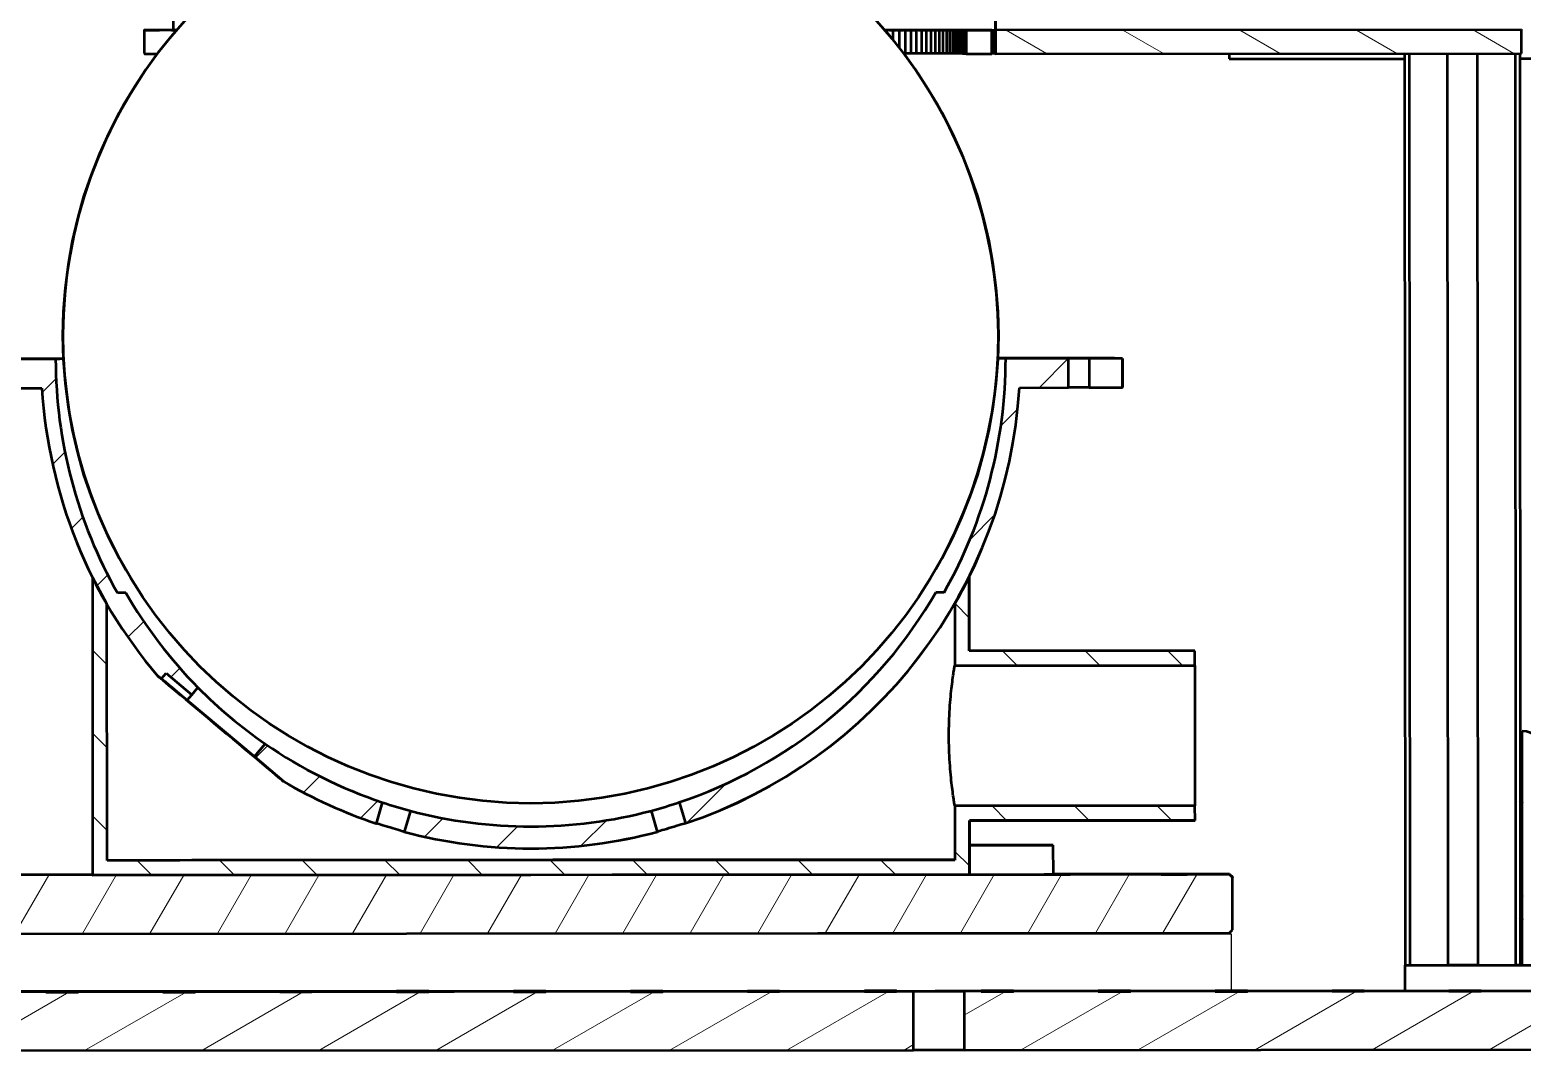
# Model space of a CAD drawing. Header units: inches. Extents: x 66 to 271, y 23 to 80.
# Drawn here: x 95.54 to 108.3, y 24.25 to 32.98 of the extents above; entities that cross this region are included whole.
import ezdxf

# ---------------------------------------------------------------- set-up
doc = ezdxf.new("R2010")
doc.units = ezdxf.units.IN
doc.header["$LTSCALE"] = 4
doc.header["$MEASUREMENT"] = 0
doc.layers.add('Hatch (ANSI)', color=7, linetype='Continuous', lineweight=18)
doc.layers.add('Visible (ANSI)', color=7, linetype='Continuous', lineweight=50)

msp = doc.modelspace()

# ---------------------------------------------------------------- hatches: boundary and pattern name
at = {"layer": 'Hatch (ANSI)'}
h = msp.add_hatch(dxfattribs=at)
h.set_pattern_fill('ANSI31', color=256, scale=4, angle=105.00024553567, style=0)
h.set_pattern_definition([(150.00024553567, (0, 0), (-0.2499981443625289, -0.4330137732397114), [])])
h.paths.add_polyline_path([(108.2935944100591, 32.77914955912141), (108.2934678995233, 32.9791495591214), (103.7933932578435, 32.97630302485115), (103.7935182502532, 32.77630302389085)])
h.paths.add_polyline_path([(103.5433753085104, 32.97614487532751), (103.5435003009201, 32.77614487436721), (103.7635160963332, 32.77628404594802), (103.7633911039235, 32.97628404690831)])
h = msp.add_hatch(dxfattribs=at)
h.set_pattern_fill('ANSI31', color=256, scale=4, style=0)
h.set_pattern_definition([(44.99999999999999, (0, 0), (-0.3535533905932737, 0.3535533905932738), [])])
h.paths.add_polyline_path([(104.5943352936812, 30.17051815322534), (104.5944758988681, 29.92051814213481), (104.8815172073061, 29.92069971088345), (104.8813593236995, 30.17069971104447)])
h.paths.add_polyline_path([(95.043274487706, 29.91447650409464), (95.04310461987544, 30.16447649667501), (94.75637421443145, 30.16429512458891), (94.7565326071644, 29.91429512474993)])
edge = h.paths.add_edge_path()
edge.add_line((98.79176619628937, 26.30162625845157), (98.73796717510808, 26.12191885712008))
edge.add_ellipse((99.81886676583638, 30.16750252269869), major_axis=(-1.080899590728303, -4.045583665578606), ratio=1, start_angle=1.435345241324326e-14, end_angle=29.99120633393463)
edge.add_line((100.9049514102619, 26.12330776161507), (100.8509213723759, 26.30294586513063))
edge.add_ellipse((99.81886676583638, 30.1675025226987), major_axis=(1.032054606539536, -3.864556657568064), ratio=1, start_angle=330.16890986060577, end_angle=360, ccw=False)
edge = h.paths.add_edge_path()
edge.add_line((98.49926406155183, 26.19336867703144), (98.553048223249, 26.37308052617866))
edge.add_ellipse((99.81886676583636, 30.16750252269866), major_axis=(-1.26581854258736, -3.794421996520001), ratio=1, start_angle=343.86441274160245, end_angle=360, ccw=False)
edge.add_line((97.54840000717986, 26.87434058190853), (97.45678967369314, 26.76502323731438))
edge.add_line((97.45678967369314, 26.76502323731438), (97.70583549560055, 26.55631729878138))
edge.add_line((97.70583549560055, 26.55631729878138), (97.70353733028134, 26.55357495016664))
edge.add_ellipse((99.81886676583638, 30.16750252269868), major_axis=(-2.115329435555041, -3.613927572532049), ratio=1, start_angle=0, end_angle=11.97295428555818)
edge = h.paths.add_edge_path()
edge.add_ellipse((99.81886676583639, 30.16750252269869), major_axis=(-3.53480815102125, -2.002241857495462), ratio=1, start_angle=330.5075461804674, end_angle=360)
edge.add_line((96.28405861481514, 28.16526066520323), (96.35604353130324, 28.165306199455))
edge.add_ellipse((99.81886676583633, 30.16750252269866), major_axis=(-2.845305799630278, -2.811435536700585), ratio=1, start_angle=345.3794606631645, end_angle=360)
edge.add_line((96.97356096620607, 27.35606698599808), (96.92209529499384, 27.29465371196505))
edge.add_line((96.92209529499384, 27.29465371196505), (96.7010807723029, 27.47986879822649))
edge.add_line((96.70108077230289, 27.47986879822649), (96.66093709349826, 27.43196540246025))
edge.add_line((96.66093709349828, 27.43196540246025), (96.6328961587695, 27.45546432950543))
edge.add_line((96.6328961587695, 27.45546432950543), (96.63059801245919, 27.45272196496079))
edge.add_ellipse((99.81886676583638, 30.16750252269869), major_axis=(-4.179863575264516, -0.2526491888170958), ratio=1, start_angle=0, end_angle=36.955080428277086, ccw=False)
edge.add_line((95.63900319057186, 29.91485333388159), (95.21977775051643, 29.91458815170639))
edge.add_line((95.21977775051643, 29.91458815170639), (95.2196313420075, 30.16458815912601))
edge.add_line((95.2196313420075, 30.16458815912601), (95.75637559777108, 30.16492767814293))
edge = h.paths.add_edge_path()
edge.add_ellipse((99.81886676583638, 30.16750252269869), major_axis=(4.062491174523513, 0.002564634791759556), ratio=1, start_angle=330.5075461804674, end_angle=360)
edge.add_line((103.8813579403599, 30.17006715749045), (104.4183958206978, 30.17040686224037))
edge.add_line((104.4183958206978, 30.17040686224037), (104.4185714918504, 29.92040687333091))
edge.add_line((104.4185714918504, 29.92040687333091), (103.9990466238986, 29.92014150175179))
edge.add_ellipse((99.81886676583638, 30.16750252269869), major_axis=(1.324563000075102, -3.972483351666196), ratio=1, start_angle=0, end_angle=68.17332129261649, ccw=False)
edge.add_line((101.1434297659115, 26.19501917103249), (101.0894219782742, 26.37466396528813))
edge.add_ellipse((99.81886676583638, 30.16750252269869), major_axis=(3.465353451707292, -1.997813886520309), ratio=1, start_angle=318.4841445025141, end_angle=359.9999999999999)
edge.add_line((103.2842202175437, 28.16968863617837), (103.3562051340318, 28.16973417043015))
h = msp.add_hatch(dxfattribs=at)
h.set_pattern_fill('ANSI31', color=256, scale=4, angle=90.00021045915, style=0)
h.set_pattern_definition([(135.00021045915, (0, 0), (-0.3535520919167682, -0.3535546892650089), [])])
edge = h.paths.add_edge_path()
edge.add_line((103.4465628405251, 25.88108079747029), (96.19659636711634, 25.87649481175496))
edge.add_line((96.19659636711633, 25.87649481175496), (96.19520803902128, 28.06520442252117))
edge.add_ellipse((99.81886909759629, 30.16381625307938), major_axis=(-3.62366105857502, -2.098611830558221), ratio=1, start_angle=356.383866460894, end_angle=360, ccw=False)
edge.add_line((96.0700600288206, 28.29793264238522), (96.07167515480184, 25.7514157424921))
edge.add_line((96.07167515480184, 25.7514157424921), (103.5716421910093, 25.75615986673318))
edge.add_line((103.5716421910093, 25.75615986673318), (103.5713504227983, 26.21873691703777))
edge.add_line((103.5713504227983, 26.21873691703776), (105.5006141764265, 26.2199572779936))
edge.add_line((105.5006141764264, 26.2199572779936), (105.5005350980644, 26.34497194426086))
edge.add_line((105.5005350980644, 26.34497194426086), (103.446271085514, 26.34367251405638))
edge.add_line((103.446271085514, 26.34367251405638), (103.4465628405251, 25.88108079747029))
edge = h.paths.add_edge_path()
edge.add_line((103.4451822203614, 28.06979041311217), (103.4455142471628, 27.54350187483315))
edge.add_line((103.4455142471628, 27.54350187483314), (105.4997761427887, 27.54480130369856))
edge.add_line((105.4997761427887, 27.54480130369857), (105.4996970644267, 27.66981596996582))
edge.add_line((105.4996970644267, 27.66981596996582), (103.570435783594, 27.66859561057416))
edge.add_line((103.5704357835939, 27.66859561057417), (103.5700357048129, 28.30267677209142))
edge.add_ellipse((99.81886909759487, 30.16381625307993), major_axis=(3.751166607217987, -1.861139480988509), ratio=1, start_angle=356.3838664608949, end_angle=360.0000000000001, ccw=False)
h = msp.add_hatch(dxfattribs=at)
h.set_pattern_fill('ANSI31', color=256, scale=4, angle=14.999977780745, style=0)
h.set_pattern_definition([(59.99997778074501, (0, 0), (-0.4330126049423975, 0.250000167921942), [])])
h.paths.add_polyline_path([(93.84697614461189, 25.25000830311175), (105.7969737538783, 25.25756730611339), (105.8219579350598, 25.2825831199272), (105.8216732863543, 25.73258311992721), (105.7966574775388, 25.75756730611339), (103.5716421910093, 25.75615986673311), (96.07167515480184, 25.75141574249204), (93.8466598682724, 25.75000830311176), (93.8216756870909, 25.72499248929795), (93.82196033579645, 25.27499248929794)])
h = msp.add_hatch(dxfattribs=at)
h.set_pattern_fill('ANSI31', color=256, scale=4, angle=-14.999977780745, style=0)
h.set_pattern_definition([(30.000022219255, (0, 0), (-0.250000167921942, 0.4330126049423975), [])])
h.paths.add_polyline_path([(103.0942603887703, 24.25585729741086), (103.0939443434109, 24.75585729755698), (88.32229352629032, 24.74651345025953), (88.32260980262983, 24.24651345025952)])
h.paths.add_polyline_path([(118.29898175827, 24.2654750846464), (118.2986654819305, 24.7654750846464), (117.298665681992, 24.76484253209397), (116.9286657560148, 24.76460848764956), (116.6686658080307, 24.76444402398593), (115.7986659820841, 24.7638937032653), (103.5270146648099, 24.75613123734896), (103.5273311721295, 24.25613123749506)])

# ---------------------------------------------------------------- linework, layer by layer
msp.add_lwpolyline([(93.84697614461167, 25.25000830311174), (105.8104756030403, 25.25000830311174), (105.8104756030403, 24.76295214439276), (93.84697614461167, 24.76295214439276)], close=True)
at = {"layer": 'Visible (ANSI)'}
for p, q in [((103.7880826155154, 41.4227886502176), (103.7934254615391, 32.97630474282312)), ((96.75711355997989, 40.97642085258234), (96.76217386585678, 32.97660353304136)), ((96.51216725306728, 32.97644539295091), (96.51229376355245, 32.77644547297548)), ((96.78848556635486, 32.97643176333931), (96.6439315423377, 32.97638940637437)), ((96.74797892376623, 32.97657783612327), (96.76216720305193, 32.97660353108903)), ((96.78862168597033, 32.97658974519371), (96.74797892376621, 32.97657783612327)), ((96.76216710302124, 32.9767616691955), (96.76217376582454, 32.97676167341007)), ((96.76216720305192, 32.97660353108903), (96.78864024884825, 32.97661128817417)), ((96.76216720305192, 32.97660353108903), (96.76216721667555, 32.9765819935518)), ((102.8483718613115, 32.97744828756668), (102.8769299879787, 32.97744009552714)), ((102.8574005554276, 32.97741221795781), (102.8484007327986, 32.97741479960133)), ((102.8590804905868, 32.97715277300978), (102.8486230005119, 32.97715696677348)), ((102.9233129778167, 32.97739093058021), (102.8574005554276, 32.97741221795781)), ((102.9155243440238, 32.97712775615322), (102.8590804905868, 32.97715277300978)), ((102.8590804905868, 32.97715277300978), (102.8590881988777, 32.96496676668558)), ((102.8874040872385, 32.97743690551418), (102.9459797390882, 32.97741798765358)), ((102.9693992317818, 32.97710119662446), (102.9155243440238, 32.97712775615322)), ((102.9155243440238, 32.97712775615322), (102.9155747698399, 32.89740978523432)), ((102.9868260355305, 32.97736813518635), (102.9233129778167, 32.97739093058021)), ((102.9508659068209, 32.97741632340098), (103.007317971362, 32.97739606225955)), ((103.0209008516814, 32.97707322119402), (102.9693992317818, 32.97710119662446)), ((102.9693992317818, 32.97710119662446), (102.9694922861704, 32.82999188589204)), ((103.047741482177, 32.97734370628545), (102.9868260355305, 32.97736813518635)), ((103.0170162118881, 32.97739238147505), (103.0711677235124, 32.97737066511271)), ((103.0698459332039, 32.97704371215278), (103.0209008516814, 32.97707322119402)), ((103.0209008516814, 32.97707322119402), (103.0210273621665, 32.77707330121858)), ((103.1062587694483, 32.97731777044846), (103.047741482177, 32.97734370628545)), ((103.1164304044606, 32.97701279585491), (103.0698459332039, 32.97704371215278)), ((103.0698459332039, 32.97704371215278), (103.0699724436891, 32.77704379217734)), ((103.0756780324301, 32.97736876310961), (103.1277059567471, 32.97734570346643)), ((103.1621797812959, 32.97729020221056), (103.1062587694483, 32.97731777044846)), ((103.1604279119502, 32.97698038693663), (103.1164304044606, 32.97701279585491)), ((103.1164304044606, 32.97701279585491), (103.1165569149458, 32.77701287587946)), ((103.1366283385372, 32.9773415319104), (103.1863557099379, 32.97731701704632)), ((103.2020693669146, 32.97694645184698), (103.1604279119502, 32.97698038693662)), ((103.1604279119502, 32.97698038693663), (103.1605544224354, 32.77698046696118)), ((103.2157040014228, 32.97726112811348), (103.1621797812959, 32.97729020221056)), ((103.1904901600393, 32.97731487729271), (103.2380939441332, 32.97728901914779)), ((103.241371382766, 32.97691111734238), (103.2020693669146, 32.97694645184698)), ((103.2020693669146, 32.97694645184698), (103.2021958773998, 32.77694653187153)), ((103.2666334374024, 32.97723042270285), (103.2157040014228, 32.97726112811347)), ((103.2781665620311, 32.97687440545358), (103.241371382766, 32.97691111734238)), ((103.241371382766, 32.97691111734238), (103.2414978932512, 32.77691119736694)), ((103.2462404671864, 32.97728435682023), (103.291543698365, 32.97725704345441)), ((103.3151676005726, 32.97719821247043), (103.2666334374024, 32.97723042270285)), ((103.3124869905136, 32.97683614405044), (103.2781665620311, 32.97687440545358)), ((103.2781665620311, 32.97687440545358), (103.2782930725163, 32.77687448547813)), ((103.2953022896482, 32.97725466595028), (103.338481933521, 32.97722600930362)), ((103.3444899739627, 32.97679649545471), (103.3124869905136, 32.97683614405044)), ((103.3124869905136, 32.97683614405044), (103.3126135009988, 32.77683622407499)), ((103.3611033285484, 32.97716437584334), (103.3151676005726, 32.97719821247043)), ((103.3739603435294, 32.97675538848694), (103.3444899739627, 32.97679649545471)), ((103.3444899739627, 32.97679649545471), (103.3446164844478, 32.77679657547926)), ((103.345852597835, 32.97722085620453), (103.3867316887936, 32.97719074433697)), ((103.4045563306614, 32.97712896446006), (103.3611033285484, 32.97716437584334)), ((103.4010998445057, 32.97671273981982), (103.3739603435294, 32.97675538848694)), ((103.3739603435294, 32.97675538848694), (103.3740868540146, 32.7767554685115)), ((103.3899749093304, 32.97718823733499), (103.4321681893541, 32.97715385254366)), ((103.4259124472268, 32.97666875731264), (103.4010998445057, 32.97671273981982)), ((103.4010998445057, 32.97671273981982), (103.4012263549909, 32.77671281984436)), ((103.4456166005033, 32.97709204919599), (103.4045563306614, 32.97712896446006)), ((103.4482485694741, 32.97662327109531), (103.4259124472268, 32.97666875731264)), ((103.4259124472268, 32.97666875731264), (103.4260389577119, 32.77666883733719)), ((103.4321681893541, 32.97715385254366), (103.4720442204196, 32.97711800197028)), ((103.4321681893541, 32.97715385254366), (103.4321682208, 32.97710413997109)), ((103.4841760503951, 32.97705357703021), (103.4456166005033, 32.97709204919599)), ((103.4683027095438, 32.97657640109611), (103.4482485694741, 32.97662327109531)), ((103.4482485694741, 32.97662327109531), (103.4483750799592, 32.77662335111987)), ((103.4858932648506, 32.97652802574257), (103.4683027095438, 32.97657640109611)), ((103.4683027095438, 32.97657640109611), (103.468429220029, 32.77657648112066)), ((103.4749265548654, 32.97711526668884), (103.5092579183007, 32.97708101303871)), ((103.5201505306506, 32.97701347164246), (103.4841760503951, 32.97705357703021)), ((103.5012334015103, 32.97647819898673), (103.4858932648506, 32.97652802574257)), ((103.4858932648506, 32.97652802574257), (103.4860197753358, 32.77652810576713)), ((103.5141782402442, 32.976427051987), (103.5012334015103, 32.97647819898673)), ((103.5012334015103, 32.97647819898673), (103.5013599119955, 32.77647827901128)), ((103.5246776857346, 32.97637439495745), (103.5141782402442, 32.976427051987)), ((103.5141782402442, 32.976427051987), (103.5143047507294, 32.77642713201155)), ((103.5150768651321, 32.97707487839655), (103.547107675655, 32.97703916952552)), ((103.5537349179246, 32.97697186384062), (103.5201505306506, 32.97701347164246)), ((103.5328509609976, 32.97632013964644), (103.5246776857346, 32.97637439495745)), ((103.5246776857346, 32.97637439495745), (103.5248041962197, 32.77637447498201)), ((103.5387674405583, 32.97626447797309), (103.5328509609976, 32.97632013964644)), ((103.5328509609976, 32.97632013964644), (103.5329774714828, 32.776320219671)), ((103.5423257809067, 32.97620749685106), (103.5387674405583, 32.97626447797309)), ((103.5387674405583, 32.97626447797309), (103.5388939510434, 32.77626455799765)), ((103.5434868441483, 32.97615082542411), (103.5423257809067, 32.97620749685106)), ((103.5423257809067, 32.97620749685106), (103.5424522913919, 32.77620757687562)), ((103.7633911039234, 32.97628404690832), (103.5433753085103, 32.97614487532751)), ((103.5433753085103, 32.97614487532751), (103.5434868441483, 32.97615082542411)), ((103.5433753085103, 32.97614487532751), (103.54350030092, 32.77614487436722)), ((103.5497386904735, 32.97703607876984), (103.579645913693, 32.97699902661798)), ((103.5847273919906, 32.97692863375389), (103.5537349179246, 32.97697186384062)), ((103.5846890017802, 32.97699240120427), (103.6122956720878, 32.97695389383151)), ((103.6132401622658, 32.97688382704762), (103.5847273919906, 32.97692863375389)), ((103.6393617051729, 32.97683752432955), (103.6132401622658, 32.97688382704762)), ((103.6144579133674, 32.97695070305318), (103.6421683874149, 32.97690715712414)), ((103.6628980708809, 32.97678959388603), (103.6393617051729, 32.97683752432955)), ((103.6421683874149, 32.97690715712414), (103.6675616125058, 32.97686214541307)), ((103.6421683874149, 32.97690715712414), (103.6421684350768, 32.97683180858691)), ((103.6840485991501, 32.97674016143769), (103.6628980708809, 32.97678959388603)), ((103.6692855853794, 32.97685887390819), (103.6921684574364, 32.97681227426658)), ((103.7026154977055, 32.97668910106659), (103.6840485991501, 32.97674016143769)), ((103.6921684574364, 32.97681227426658), (103.7127340805374, 32.97676420884294)), ((103.6921684574364, 32.97681227426658), (103.6921685171767, 32.97671783105082)), ((103.7188003464458, 32.97663653057622), (103.7026154977055, 32.97668910106659)), ((103.7141132593912, 32.97676071923768), (103.7321685294584, 32.97671106588351)), ((103.7324977598751, 32.97658241004098), (103.7188003464458, 32.97663653057622)), ((103.7321685294584, 32.97671106588351), (103.7479065505703, 32.9766599467473)), ((103.7321685294584, 32.97671106588351), (103.7321686100174, 32.97658371056144)), ((103.7436137265729, 32.97652666102191), (103.7324977598751, 32.97658241004098)), ((103.7522505532836, 32.97646932859345), (103.7436137265729, 32.97652666102191)), ((103.7489872529039, 32.97665607183858), (103.7611979152763, 32.97660782567979)), ((103.7585045649326, 32.97641049145052), (103.7522505532836, 32.97646932859345)), ((103.7622756003162, 32.97635010435813), (103.7585045649326, 32.97641049145052)), ((103.7634709629047, 32.97628830714892), (103.7622756003162, 32.97635010435813)), ((103.76313756837, 32.97659923717992), (103.7730476778343, 32.97654953580022)), ((103.7633911039234, 32.97628404690832), (103.7634709629047, 32.97628830714892)), ((103.7635160963331, 32.77628404594803), (103.7633911039234, 32.97628404690832)), ((103.7634709629047, 32.97628830714892), (103.7635974733899, 32.77628838717347)), ((103.7737686134143, 32.97654543332008), (103.7821686795044, 32.97648967254077)), ((103.7821686795044, 32.97648967254077), (103.7882514966404, 32.97643244597943)), ((103.7821686795044, 32.97648967254077), (103.7822951899896, 32.77648975256533)), ((103.7886115461177, 32.9764281152198), (103.7919739280769, 32.97637427205755)), ((103.7923618636634, 32.97636470201459), (103.7934205048546, 32.97630956965025)), ((108.2934678995231, 32.97914955912141), (103.7933932578434, 32.97630302485115)), ((103.7934205080699, 32.97630447857019), (103.7933932578434, 32.97630302485115)), ((103.7933932578434, 32.97630302485115), (103.7935182502531, 32.77630302389087)), ((103.7934687972806, 32.97630705465685), (103.7934236957241, 32.97630464862212)), ((103.7934254586489, 32.97630931166446), (103.7934687972806, 32.97630705465685)), ((108.2934652962066, 32.98326513191111), (108.2934678995231, 32.97914955912141)), ((108.2935944100589, 32.77914955912141), (108.2934678995231, 32.97914955912141)), ((103.7735024924476, 32.92303217431405), (103.7735951517179, 32.77654750460071)), ((103.7885025696453, 32.92291487694217), (103.7885952287415, 32.77643048240382)), ((103.7923026100726, 32.92285216741412), (103.7923952679935, 32.77636963086093)), ((103.0210273621665, 32.77707330121858), (103.0101740746068, 32.7770791966718)), ((103.0699724436891, 32.77704379217734), (103.0210273621665, 32.77707330121858)), ((103.1165569149458, 32.77701287587946), (103.0699724436891, 32.77704379217734)), ((103.1605544224354, 32.77698046696118), (103.1165569149458, 32.77701287587946)), ((103.2021958773998, 32.77694653187153), (103.1605544224354, 32.77698046696118)), ((103.2414978932512, 32.77691119736694), (103.2021958773998, 32.77694653187153)), ((103.2782930725163, 32.77687448547813), (103.2414978932512, 32.77691119736694)), ((103.3126135009988, 32.77683622407499), (103.2782930725163, 32.77687448547813)), ((103.3446164844478, 32.77679657547926), (103.3126135009988, 32.77683622407499)), ((103.3740868540146, 32.7767554685115), (103.3446164844478, 32.77679657547926)), ((103.4012263549909, 32.77671281984436), (103.3740868540146, 32.7767554685115)), ((103.4260389577119, 32.77666883733719), (103.4012263549909, 32.77671281984436)), ((103.4483750799592, 32.77662335111987), (103.4260389577119, 32.77666883733719)), ((103.468429220029, 32.77657648112066), (103.4483750799592, 32.77662335111987)), ((103.4860197753358, 32.77652810576713), (103.468429220029, 32.77657648112066)), ((103.5013599119955, 32.77647827901128), (103.4860197753358, 32.77652810576713)), ((103.5143047507294, 32.77642713201155), (103.5013599119955, 32.77647827901128)), ((103.5248041962197, 32.77637447498201), (103.5143047507294, 32.77642713201155)), ((103.5329774714828, 32.776320219671), (103.5248041962197, 32.77637447498201)), ((103.5388939510434, 32.77626455799765), (103.5329774714828, 32.776320219671)), ((103.5424522913919, 32.77620757687562), (103.5388939510434, 32.77626455799765)), ((103.5435002937019, 32.77615642394593), (103.5424522913919, 32.77620757687562)), ((103.54350030092, 32.77614487436722), (103.7635160963331, 32.77628404594803)), ((103.7635974733899, 32.77628838717347), (103.7635160963331, 32.77628404594803)), ((103.7735951517179, 32.77654750460071), (103.7635972777673, 32.77659764613861)), ((103.7822951899896, 32.77648975256533), (103.7735951517179, 32.77654750460071)), ((103.7885952287415, 32.77643048240382), (103.7822951899896, 32.77648975256533)), ((103.7923952679935, 32.77636963086093), (103.7885952287415, 32.77643048240382)), ((103.7935182451758, 32.7763111479796), (103.7923952679935, 32.77636963086093)), ((103.7935182502531, 32.77630302389087), (108.2935944100589, 32.77914955912141)), ((105.7935949102125, 32.77756817774076), (105.7936235343439, 32.73231640298659)), ((105.7936235343439, 32.73231640298659), (107.2936232342516, 32.73326523181525)), ((107.2935946101204, 32.77851700656903), (107.2985258932683, 24.98267120327677)), ((107.333594602118, 32.77854230867111), (107.3385259012707, 24.98267120328184)), ((107.6575945372981, 32.77874725569811), (107.6625258364508, 24.98287615030883)), ((107.9135944860824, 32.77890918915153), (107.9185257852351, 24.98303808376225)), ((108.2375944212624, 32.77911413617853), (108.2425257204152, 24.98324303078924)), ((108.27759441326, 32.77913943828062), (108.2825256964079, 24.98329363498837)), ((108.2776230373912, 32.73388766352684), (116.3096214304979, 32.73896832562804)), ((95.75637559777103, 30.16492767814297), (95.21963134200745, 30.16458815912605)), ((104.4183958206979, 30.17040686224041), (103.8813579403599, 30.17006715749049)), ((104.4185714918505, 29.92040687333095), (104.4183958206979, 30.17040686224041)), ((104.8813593236996, 30.17069971104451), (104.5943352936812, 30.17051815322539)), ((104.5943352936812, 30.17051815322539), (104.5944758988681, 29.92051814213486)), ((104.8815172073061, 29.92069971088349), (104.8813593236996, 30.17069971104451)), ((104.8813657530257, 30.17070481999544), (104.8815238911321, 29.92070492002613)), ((95.21977775051636, 29.91458815170642), (95.6390031905718, 29.91485333388163)), ((103.9990466238986, 29.92014150175183), (104.4185714918505, 29.92040687333095)), ((104.5944758988681, 29.92051814213486), (104.8815172073061, 29.92069971088349)), ((96.07004861334504, 28.29793848715497), (96.07165941878937, 25.75142260344849)), ((96.07006002882041, 28.29793264238528), (96.07167515480164, 25.75141574249205)), ((103.5704357835941, 27.66859561057419), (103.5700357048131, 28.30267677209147)), ((103.5700471128851, 28.30268263129826), (103.5704481618149, 27.66866598235713)), ((96.3560435313032, 28.16530619945502), (96.2840586148151, 28.16526066520325)), ((103.3562051340318, 28.16973417043016), (103.2842202175437, 28.16968863617839)), ((96.19659636711611, 25.87649481175493), (96.19520803902108, 28.06520442252121)), ((103.4451822203616, 28.06979041311221), (103.445514247163, 27.54350187483317)), ((105.499697064427, 27.66981596996584), (103.5704357835941, 27.66859561057419)), ((105.4996970198263, 27.66988647893523), (103.5704481336812, 27.66866612738387)), ((105.4996970198263, 27.66988647893523), (105.499697064427, 27.66981596996584)), ((105.499776142789, 27.54480130369859), (105.499697064427, 27.66981596996584)), ((96.63059801245915, 27.4527219649608), (96.63289615876946, 27.45546432950545)), ((96.63289615876946, 27.45546432950545), (96.66093709349823, 27.43196540246026)), ((96.66093709349823, 27.43196540246026), (96.70108077230284, 27.47986879822651)), ((96.70108077230284, 27.47986879822651), (96.9220952949938, 27.29465371196506)), ((103.445514247163, 27.54350187483317), (105.499776142789, 27.54480130369859)), ((105.499776142789, 27.54480130369859), (105.5005350980647, 26.34497194426084)), ((96.9220952949938, 27.29465371196506), (96.97356096620602, 27.35606698599808)), ((96.88180452360298, 27.24702173828675), (96.92187552054935, 27.29483788783816)), ((96.88180452360298, 27.24702173828675), (97.45664265497385, 26.76529477070191)), ((108.2972602356469, 26.98386055054736), (108.2972605857543, 26.98330706717471)), ((108.2985256906061, 24.9833078674202), (108.2972605857543, 26.98330706717471)), ((97.45664265497385, 26.76529477070191), (97.54815737854287, 26.87449798603962)), ((97.54840000717982, 26.87434058190854), (97.45678967369311, 26.76502323731438)), ((97.45664265497385, 26.76529477070191), (97.45678967369311, 26.76502323731438)), ((97.45678967369311, 26.76502323731438), (97.70583549560052, 26.55631729878139)), ((97.70583549560052, 26.55631729878139), (97.7035373302813, 26.55357495016663)), ((108.2975181605912, 26.57610803777), (108.295444537162, 26.57610672609394)), ((98.49926406155181, 26.19336867703143), (98.553048223249, 26.37308052617866)), ((98.79176619628934, 26.30162625845157), (98.73796717510805, 26.12191885712008)), ((100.9049514102619, 26.12330776161507), (100.8509213723759, 26.30294586513063)), ((101.0894219782742, 26.37466396528814), (101.1434297659115, 26.19501917103249)), ((105.5005350980647, 26.34497194426083), (103.4462710855142, 26.34367251405634)), ((103.4462710855142, 26.34367251405634), (103.4465628405253, 25.88108079747025)), ((105.5006141764268, 26.21995727799358), (105.5005350980647, 26.34497194426083)), ((108.2976557559826, 26.35858403393009), (108.2950259836431, 26.35858237046054)), ((103.5713504227985, 26.21873691703774), (105.5006141764268, 26.21995727799358)), ((103.5716421910095, 25.75615986673312), (103.5713504227985, 26.21873691703774)), ((105.5006142210274, 26.21988676902419), (103.5713653348822, 26.21866641747282)), ((103.5713653628324, 26.21866656253503), (103.5716579183294, 25.75616674759178)), ((105.5006141764268, 26.21995727799357), (105.5006142210274, 26.21988676902419)), ((103.5714993781761, 26.00680224222993), (104.2889061043223, 26.00737763449997)), ((104.2890642424288, 25.75737773453064), (104.2889061043223, 26.00737763449997)), ((103.4465628405253, 25.88108079747025), (96.19659636711611, 25.87649481175493)), ((105.7966574775391, 25.7575673061134), (93.84665986827218, 25.75000830311176)), ((96.07165702805611, 25.75520210419317), (93.94665745318652, 25.75385793001924)), ((96.07167515480164, 25.75141574249205), (103.5716421910095, 25.75615986673312)), ((103.5716575162825, 25.7568023422606), (104.2890642424288, 25.75737773453064)), ((105.6966551024657, 25.76129042251039), (104.2890623306572, 25.76040004593166)), ((105.7966551024403, 25.76129046252267), (105.8216709062416, 25.73630629633945)), ((105.7966574775391, 25.7575673061134), (105.7966551224718, 25.76129042252305)), ((105.8216732863545, 25.73258311992721), (105.7966574775391, 25.7575673061134)), ((105.8216709312809, 25.73630624633993), (105.8216732863545, 25.73258311992721)), ((105.8219579350601, 25.2825831199272), (105.8216732863545, 25.73258311992721)), ((108.2981507130171, 25.57610843789274), (108.2960770895879, 25.57610712621668)), ((105.7969737538786, 25.25756730611338), (105.8219579350601, 25.2825831199272)), ((108.2982883084085, 25.35858443405283), (108.295658536069, 25.35858277058329)), ((93.84697614461167, 25.25000830311174), (105.7969737538786, 25.25756730611338)), ((107.2985258932683, 24.98267120327678), (107.3385259012707, 24.98267120328184)), ((107.2985258932683, 24.98267120327633), (107.2985259156751, 24.98263578034114)), ((107.2986650772088, 24.76263586836814), (107.2985259156751, 24.98263578034114)), ((107.3385259012707, 24.98267120328184), (107.6625258364508, 24.98287615030883)), ((107.7985260157058, 24.98263578040441), (115.2985245152453, 24.9873799245477)), ((107.9185257852351, 24.98303808376225), (108.2425257204152, 24.98324303078924)), ((108.2425257204152, 24.98324303078924), (108.2825256964079, 24.98329363498838)), ((108.298525315491, 24.98390088531947), (108.282525318692, 24.98389076447863)), ((88.42858912137021, 24.75226599077777), (107.2986640863537, 24.76420230724957)), ((118.2986654819305, 24.7654750846464), (103.5270146648099, 24.75613123734896)), ((107.7986651772395, 24.76263586843142), (115.298663676779, 24.76738001257471)), ((103.0939443434109, 24.75585729755697), (88.32229352629034, 24.74651345025953)), ((103.0942603887703, 24.25585729741086), (103.0939443434109, 24.75585729755697)), ((103.5270146648099, 24.75613123734896), (103.5273311721295, 24.25613123749506)), ((88.32260980262983, 24.24651345025952), (103.0942603887703, 24.25585729741086)), ((103.5273311721295, 24.25613123749506), (118.29898175827, 24.2654750846464))]:
    msp.add_line(p, q, dxfattribs=at)
msp.add_circle((99.81886676583638, 30.36554596417804), 3.999991858795838, dxfattribs=at)
for centre, radius, start, end in [((99.81886676583638, 30.36554596417804), 3.999999999999994, 330.0362359760129, 210.0362492119708), ((99.81886676583639, 30.16750252269874), 4.062491984045451, 180.0363145912378, 209.5287684107746), ((99.81886676583638, 30.16750252269874), 4.062491984045439, 330.5437167772089, 0.03617059673729273), ((99.81886676583638, 30.16750252269874), 4.18750000000005, 183.458992086631, 220.413276387731), ((99.81886676583636, 30.16750252269873), 4.187492223328111, 183.4589984506567, 220.4140788789339), ((99.81886676583638, 30.16750252269874), 4.187492223328118, 288.4401654447101, 356.6134867373267), ((99.81886676583638, 30.16750252269874), 4.187500000000048, 288.4463460395555, 356.6134931013524), ((99.81886909759629, 30.16381625307951), 4.187492218833813, 206.4607712956268, 210.0769048347328), ((99.81886909759487, 30.16381625308005), 4.187492218834948, 329.9955803532514, 333.6117138923566), ((99.81886676583633, 30.1675025226987), 3.999991858795837, 210.0364009737211, 224.6569403105566), ((99.81886676583638, 30.16750252269873), 3.99999185879589, 288.5202287167763, 330.0360842142625), ((99.81886676583638, 30.1675025226987), 3.999999999999992, 224.6569512913621, 235.4156340585388), ((99.81886676583636, 30.16750252269871), 3.999991858795866, 235.4157226662603, 251.551309924658), ((99.81886676583638, 30.16750252269873), 4.187492223328111, 239.6584085615737, 251.6313628471318), ((99.81886676583638, 30.16750252269874), 4.18750000000005, 239.6592110527768, 251.6259126911566), ((99.81886676583638, 30.1675025226987), 3.999999999999991, 251.5513138267071, 255.121168942404), ((99.81886676583638, 30.16750252269875), 3.999991858795905, 255.1211728444528, 284.952262983847), ((99.81886676583638, 30.1675025226987), 3.999999999999994, 284.9522671304401, 288.5202245701835), ((99.81886676583638, 30.16750252269874), 4.187492223328118, 255.041119921979, 285.0323262559137), ((99.81886676583638, 30.16750252269874), 4.18750000000005, 255.0465700779544, 285.0261456610683)]:
    msp.add_arc(centre, radius, start, end, dxfattribs=at)
for centre, major_axis, ratio, start_param, end_param in [((96.76216720305193, 32.97660353108903), (-0.2499999499846505, -0.0001581381381104364), 0.0006325525524376551, 4.712388980272453, 7.361353566866714), ((96.7622937135371, 32.77660361111358), (-0.2499999499846489, -0.0001581381381104353), 0.0006325525524376549, 0, 0.9990803526086475), ((99.81886676583636, 30.16750252269874), (-5.062498987189289, -0.003202297296714653), 0.0006325525524377474, 5.623399211374922, 6.284779439422996), ((99.8188667658364, 30.16750252269874), (-4.062499187250709, -0.002569744744277219), 0.0006325525524377474, 6.107547999037678, 6.285171841530932), ((99.81886676583636, 30.16750252269874), (5.062498987189301, 0.00320229729671466), 0.0006325525524377478, 6.281591174665326, 6.942971402777849), ((99.81886676583636, 30.16750252269874), (4.062499187250679, 0.0025697447442772), 0.0006325525524377477, 6.281198772825387, 6.458822615317485), ((104.5063655533191, 30.17046862659027), (-0.08849998229456821, -5.598090089071535e-05), 0.0006325525524377474, 3.032071223983809, 6.392706736258766), ((104.5065236914255, 29.92046872662095), (0.08849998229456811, 5.598090089071529e-05), 0.0006325525524377475, 0.1113191621979842, 3.030273492089615), ((99.81902490465, 29.91750262272986), (5.062498986482129, 0.003202297296267493), 0.0006325525524377477, 6.281559695120414, 6.28318506451425), ((99.8200478631171, 28.30031055922662), (-3.749999249772063, -0.002372072071648615), 0.0006325525524378942, 6.252223182045938, 6.285652346457563), ((99.82004786311461, 28.30031055922661), (3.749999249770445, 0.002372072071647592), 0.0006325525524378941, 6.280718267403017, 6.31414743181525), ((99.82013187068826, 28.16750332294417), (-3.536085582519726, -0.002236760408349527), 0.0006325525524377477, 6.081428679043665, 6.281260809450302), ((99.82013187065155, 28.16750332294415), (-3.464100922068223, -0.002191226318534972), 0.0006325525524377474, 0.0003652045618736111, 0.002694900089839969), ((99.8201318703489, 28.16750332294396), (3.464100922444077, 0.00219122631877272), 0.0006325525524377474, 6.280490407092447, 6.282820102618095), ((99.82013187068826, 28.16750332294417), (3.536085582519511, 0.002236760408349391), 0.0006325525524377477, 0.001924497394838909, 0.2017566278104193), ((99.82019512592966, 28.06750336295645), (-3.624999274776596, -0.002293003002591722), 0.0006325525524378941, 6.249235311561396, 6.28132417681115), ((99.8201951259284, 28.06750336295644), (3.62499927478002, 0.002293003002593889), 0.0006325525524378944, 0.001861130167938541, 0.0339499954166822), ((97.16706922959663, 27.00315031694772), (-0.5365156296169495, 0.4496120318669756), 0.000264748530077526, 0.001561479489261068, 0.01309083763213421), ((97.16706922958208, 27.00315031695572), (0.5365156296023966, -0.4496120318589752), 0.000264748530058916, 0.01309344710111502, 3.128499208913502), ((97.00577224254462, 27.14298899263621), (-0.3449029047443965, 0.2890363061950571), 0.0002647485300588461, 5.080265563186993, 6.263139992951333), ((108.297379155503, 26.79586062577043), (0.1879999623884565, 0.0001189198798582944), 0.9999997999386137, 0, 1.570796326794889), ((108.2973795056104, 26.79530714239778), (0.1879999623884565, 0.0001189198798582944), 0.9999997999386137, 0, 1.570796326794889), ((100.10628583124, 29.9266390384997), (-2.557895671562137, -3.052301546289351), 0.000668562065695061, 6.295520219491664e-05, 0.002089454624703735), ((97.16706922958177, 27.0031503169484), (0.536515629602707, -0.4496120318516552), 0.0002647485300126163, 6.270094469529464, 6.281623827672207), ((98.61861710228212, 26.15764872473768), (-0.1197505084747534, 0.03584432618967801), 0.0005076040477214729, 0.01699797880763799, 0.08165017507767817), ((98.61861710228229, 26.15764872473757), (0.1197505084749162, -0.0358443261897805), 0.0005076040476990682, 0.08165193405740911, 3.059940719358969), ((101.0241883540617, 26.15917089563825), (0.1197050645281991, 0.03599579873124212), 0.0007041420800943434, 0.08825823359616103, 3.053334420844743), ((101.0241883540618, 26.15917089563835), (0.1197050645280684, 0.03599579873114198), 0.0007041420801135701, 6.194930199778424, 6.259604868469712), ((98.61861710228236, 26.15764872473753), (0.1197505084748418, -0.03584432618973774), 0.0005076040476921018, 6.201535132220004, 6.266187328489647), ((101.0241883540617, 26.15917089563829), (-0.1197050645282466, -0.03599579873127591), 0.0007041420801049718, 0.02358043878225471, 0.08825510739618073), ((99.82150053045291, 26.00379457548945), (4.624999074716312, 0.002925555555029629), 0.0006325525524378955, 0.2617993877402158, 0.6252602664677854), ((99.82157959950612, 25.8787946255048), (-3.624999274777671, -0.002293003002590829), 0.000632552552437894, 3.144567310998216, 6.28021064963838), ((99.82165866860585, 25.75379467552017), (-3.749999249816494, -0.002372072071676719), 0.0006325525524378938, 0, 0.002896588956155632), ((99.82165866851348, 25.7537946755201), (3.749999249815891, 0.002372072071676333), 0.0006325525524378941, 6.280288730743628, 6.283185320020894), ((104.3216555676083, 25.7601202003485), (0.1104999778932196, 6.98970570444449e-05), 0.0006325525524383996, 4.412975576227621, 8.153395038071961), ((104.321655967731, 25.75948764792261), (0.1104999778932197, 6.989705704444499e-05), 0.0006325525524383997, 4.412975576227563, 8.153395038054521), ((104.3216563678538, 25.75885509549671), (0.1104999778932196, 6.98970570444449e-05), 0.0006325525524383997, 4.412975576227874, 8.153395038071961), ((104.3216567679765, 25.75822254307083), (0.1104999778932197, 6.989705704444499e-05), 0.0006325525524383997, 4.412975576227563, 8.153395038054521), ((104.3216571680992, 25.75758999064494), (0.1104999778932176, 6.989705704444364e-05), 0.0006325525524383995, 4.412975576274953, 8.153395038107108), ((105.6966551424779, 25.76122716726781), (0.09999997999386699, 6.325525524384265e-05), 0.0006325525524383996, 6.686312879905391e-08, 1.570796360224536), ((107.7985258156445, 24.98295205661736), (-0.4999998999693032, -0.0003162762762191971), 0.0006325525524384065, 0, 1.570796324785075), ((107.7905258724619, 24.98285970396195), (0.4329999133734143, 0.0002738952552058356), 0.000632552552438275, 1.270700230827501, 1.870892422674174), ((107.7986649771781, 24.76295214464436), (-0.4999998999693032, -0.0003162762762191971), 0.0006325525524384065, 0, 1.570796324785075), ((103.310479504237, 24.7559940673916), (-0.2165353916796192, -0.0001369700421026082), 0.0006325525524383996, 3.14305327584918, 6.281724685133312), ((103.3107957804499, 24.25599426745297), (0.2165353916796205, 0.0001369700421026126), 0.0006325525524383996, 6.283185175040247, 9.42477782863004)]:
    msp.add_ellipse(centre, major_axis=major_axis, ratio=ratio, start_param=start_param, end_param=end_param, dxfattribs=at)
for centre, major_axis, ratio in [((104.321657568222, 25.75695743821905), (0.1104999778932195, 6.98970570444449e-05), 0.0006325525524383997), ((104.821655667639, 25.76012020041177), (0.2229999553863183, 0.0001410592191937678), 0.0006325525524383995), ((105.321655367547, 25.76075275290093), (0.1104999778932196, 6.989705704444494e-05), 0.0006325525524383996), ((105.3216557676697, 25.76012020047504), (0.1104999778932196, 6.989705704444494e-05), 0.0006325525524383996), ((105.3216561677924, 25.75948764804916), (0.1104999778932196, 6.989705704444494e-05), 0.0006325525524383996), ((105.3216565679152, 25.75885509562326), (0.1104999778932196, 6.989705704444494e-05), 0.0006325525524383996), ((105.3216569680379, 25.75822254319738), (0.1104999778932174, 6.989705704444356e-05), 0.0006325525524383996), ((105.3216573681606, 25.75758999077149), (0.1104999778932195, 6.98970570444449e-05), 0.0006325525524383997), ((101.8104764032858, 24.760421934183), (-0.1377952474324863, -8.716275291520122e-05), 0.0006325525524383997), ((102.8104762032244, 24.76105448673544), (-0.1377952474324863, -8.716275291520122e-05), 0.0006325525524383997), ((102.8104766033472, 24.76042193430955), (-0.1377952474324863, -8.716275291520122e-05), 0.0006325525524383997), ((103.8104760031631, 24.76168703928788), (-0.1377952474324863, -8.716275291520122e-05), 0.0006325525524383997), ((103.8104764032858, 24.76105448686199), (-0.1377952474324863, -8.716275291520122e-05), 0.0006325525524383997), ((103.8104768034085, 24.7604219344361), (-0.1377952474324863, -8.716275291520122e-05), 0.0006325525524383997), ((104.8104758031017, 24.76231959184031), (-0.1377952474324863, -8.716275291520122e-05), 0.0006325525524383997), ((104.8104762032244, 24.76168703941443), (-0.1377952474324863, -8.716275291520122e-05), 0.0006325525524383997), ((104.8104766033472, 24.76105448698854), (-0.1377952474324863, -8.716275291520122e-05), 0.0006325525524383997), ((104.8104770034699, 24.76042193456265), (-0.1377952474324863, -8.716275291520122e-05), 0.0006325525524383997), ((105.8104756030403, 24.76295214439276), (-0.1377952474324863, -8.716275291520122e-05), 0.0006325525524383997), ((105.810476003163, 24.76231959196686), (-0.1377952474324863, -8.716275291520122e-05), 0.0006325525524383997), ((105.8104764032858, 24.76168703954098), (-0.1377952474324863, -8.716275291520122e-05), 0.0006325525524383997), ((105.8104768034085, 24.76105448711509), (-0.1377952474324863, -8.716275291520122e-05), 0.0006325525524383997), ((105.8104772035312, 24.7604219346892), (-0.1377952474324863, -8.716275291520122e-05), 0.0006325525524383997), ((106.8104754029789, 24.76358469694519), (-0.1377952474324863, -8.716275291520122e-05), 0.0006325525524383997), ((106.8104758031017, 24.7629521445193), (-0.1377952474324863, -8.716275291520122e-05), 0.0006325525524383997), ((106.8104762032244, 24.76231959209341), (-0.1377952474324863, -8.716275291520122e-05), 0.0006325525524383997), ((106.8104766033471, 24.76168703966752), (-0.1377952474324863, -8.716275291520122e-05), 0.0006325525524383997), ((106.8104770034698, 24.76105448724164), (-0.1377952474324863, -8.716275291520122e-05), 0.0006325525524383997), ((106.8104774035926, 24.76042193481575), (-0.1377952474324863, -8.716275291520122e-05), 0.0006325525524383997), ((107.8104764032857, 24.76231959221996), (-0.1377952474324863, -8.716275291520122e-05), 0.0006325525524383997), ((107.8104768034084, 24.76168703979408), (-0.1377952474324863, -8.716275291520122e-05), 0.0006325525524383997), ((107.8104772035312, 24.76105448736818), (-0.1377952474324863, -8.716275291520122e-05), 0.0006325525524383997), ((107.8104776036539, 24.7604219349423), (-0.1377952474324863, -8.716275291520122e-05), 0.0006325525524383997), ((95.81047760365416, 24.75662661886837), (-0.1377952474324863, -8.716275291520122e-05), 0.0006325525524383997), ((95.8104780037769, 24.75599406644248), (-0.1377952474324863, -8.716275291520122e-05), 0.0006325525524383997), ((95.81047840389962, 24.75536151401659), (-0.1377952474324863, -8.716275291520122e-05), 0.0006325525524383997), ((95.81047880402235, 24.7547289615907), (-0.1377952474324863, -8.716275291520122e-05), 0.0006325525524383997), ((95.81047920414508, 24.75409640916481), (-0.1377952474324863, -8.716275291520122e-05), 0.0006325525524383997), ((95.81047960426783, 24.75346385673893), (-0.1377952474324863, -8.716275291520122e-05), 0.0006325525524383997), ((95.81048000439056, 24.75283130431304), (-0.1377952474324863, -8.716275291520122e-05), 0.0006325525524383997), ((95.81048040451327, 24.75219875188715), (-0.1377952474324863, -8.716275291520122e-05), 0.0006325525524383997), ((95.81048080463601, 24.75156619946126), (-0.1377952474324863, -8.716275291520122e-05), 0.0006325525524383997), ((96.81047740359277, 24.75725917142081), (-0.1377952474324863, -8.716275291520122e-05), 0.0006325525524383997), ((96.8104778037155, 24.75662661899492), (-0.1377952474324863, -8.716275291520122e-05), 0.0006325525524383997), ((96.81047820383824, 24.75599406656903), (-0.1377952474324863, -8.716275291520122e-05), 0.0006325525524383997), ((96.81047860396097, 24.75536151414314), (-0.1377952474324863, -8.716275291520122e-05), 0.0006325525524383997), ((96.8104790040837, 24.75472896171726), (-0.1377952474324863, -8.716275291520122e-05), 0.0006325525524383997), ((96.81047940420643, 24.75409640929136), (-0.1377952474324863, -8.716275291520122e-05), 0.0006325525524383997), ((96.81047980432916, 24.75346385686547), (-0.1377952474324863, -8.716275291520122e-05), 0.0006325525524383997), ((96.8104802044519, 24.75283130443959), (-0.1377952474324863, -8.716275291520122e-05), 0.0006325525524383997), ((96.81048060457462, 24.7521987520137), (-0.1377952474324863, -8.716275291520122e-05), 0.0006325525524383997), ((97.81047720353138, 24.75789172397325), (-0.1377952474324863, -8.716275291520122e-05), 0.0006325525524383997), ((97.8104776036541, 24.75725917154736), (-0.1377952474324863, -8.716275291520122e-05), 0.0006325525524383997), ((97.81047800377685, 24.75662661912147), (-0.1377952474324863, -8.716275291520122e-05), 0.0006325525524383997), ((97.81047840389958, 24.75599406669558), (-0.1377952474324863, -8.716275291520122e-05), 0.0006325525524383997), ((97.81047880402231, 24.75536151426969), (-0.1377952474324863, -8.716275291520122e-05), 0.0006325525524383997), ((97.81047920414504, 24.7547289618438), (-0.1377952474324863, -8.716275291520122e-05), 0.0006325525524383997), ((97.81047960426777, 24.75409640941791), (-0.1377952474324863, -8.716275291520122e-05), 0.0006325525524383997), ((97.81048000439051, 24.75346385699202), (-0.1377952474324863, -8.716275291520122e-05), 0.0006325525524383997), ((97.81048040451324, 24.75283130456614), (-0.1377952474324863, -8.716275291520122e-05), 0.0006325525524383997), ((98.81047700347, 24.75852427652568), (-0.1377952474324863, -8.716275291520122e-05), 0.0006325525524383997), ((98.81047740359273, 24.7578917240998), (-0.1377952474324863, -8.716275291520122e-05), 0.0006325525524383997), ((98.81047780371546, 24.75725917167391), (-0.1377952474324863, -8.716275291520122e-05), 0.0006325525524383997), ((98.8104782038382, 24.75662661924802), (-0.1377952474324863, -8.716275291520122e-05), 0.0006325525524383997), ((98.81047860396093, 24.75599406682213), (-0.1377952474324863, -8.716275291520122e-05), 0.0006325525524383997), ((98.81047900408366, 24.75536151439624), (-0.1377952474324863, -8.716275291520122e-05), 0.0006325525524383997), ((98.81047940420639, 24.75472896197035), (-0.1377952474324863, -8.716275291520122e-05), 0.0006325525524383997), ((98.81047980432912, 24.75409640954446), (-0.1377952474324863, -8.716275291520122e-05), 0.0006325525524383997), ((98.81048020445186, 24.75346385711857), (-0.1377952474324863, -8.716275291520122e-05), 0.0006325525524383997), ((99.8104768034086, 24.75915682907812), (-0.1377952474324863, -8.716275291520122e-05), 0.0006325525524383997), ((99.81047720353135, 24.75852427665223), (-0.1377952474324863, -8.716275291520122e-05), 0.0006325525524383997), ((99.81047760365408, 24.75789172422635), (-0.1377952474324863, -8.716275291520122e-05), 0.0006325525524383997), ((99.81047800377681, 24.75725917180046), (-0.1377952474324863, -8.716275291520122e-05), 0.0006325525524383997), ((99.81047840389954, 24.75662661937456), (-0.1377952474324863, -8.716275291520122e-05), 0.0006325525524383997), ((99.81047880402228, 24.75599406694868), (-0.1377952474324863, -8.716275291520122e-05), 0.0006325525524383997), ((99.810479204145, 24.75536151452279), (-0.1377952474324863, -8.716275291520122e-05), 0.0006325525524383997), ((99.81047960426774, 24.7547289620969), (-0.1377952474324863, -8.716275291520122e-05), 0.0006325525524383997), ((99.81048000439047, 24.75409640967101), (-0.1377952474324863, -8.716275291520122e-05), 0.0006325525524383997), ((100.8104766033472, 24.75978938163056), (-0.1377952474324863, -8.716275291520122e-05), 0.0006325525524383997), ((100.81047700347, 24.75915682920467), (-0.1377952474324863, -8.716275291520122e-05), 0.0006325525524383997), ((100.8104774035927, 24.75852427677878), (-0.1377952474324863, -8.716275291520122e-05), 0.0006325525524383997), ((100.8104778037154, 24.75789172435289), (-0.1377952474324863, -8.716275291520122e-05), 0.0006325525524383997), ((100.8104782038381, 24.75725917192701), (-0.1377952474324863, -8.716275291520122e-05), 0.0006325525524383997), ((100.8104786039609, 24.75662661950112), (-0.1377952474324863, -8.716275291520122e-05), 0.0006325525524383997), ((100.8104790040836, 24.75599406707523), (-0.1377952474324863, -8.716275291520122e-05), 0.0006325525524383997), ((100.8104794042063, 24.75536151464934), (-0.1377952474324863, -8.716275291520122e-05), 0.0006325525524383997), ((100.8104798043291, 24.75472896222345), (-0.1377952474324863, -8.716275291520122e-05), 0.0006325525524383997), ((101.8104768034086, 24.75978938175711), (-0.1377952474324863, -8.716275291520122e-05), 0.0006325525524383997), ((101.8104772035313, 24.75915682933122), (-0.1377952474324863, -8.716275291520122e-05), 0.0006325525524383997), ((101.810477603654, 24.75852427690533), (-0.1377952474324863, -8.716275291520122e-05), 0.0006325525524383997), ((101.8104780037768, 24.75789172447945), (-0.1377952474324863, -8.716275291520122e-05), 0.0006325525524383997), ((101.8104784038995, 24.75725917205355), (-0.1377952474324863, -8.716275291520122e-05), 0.0006325525524383997), ((101.8104788040222, 24.75662661962766), (-0.1377952474324863, -8.716275291520122e-05), 0.0006325525524383997), ((101.810479204145, 24.75599406720178), (-0.1377952474324863, -8.716275291520122e-05), 0.0006325525524383997), ((101.8104796042677, 24.75536151477589), (-0.1377952474324863, -8.716275291520122e-05), 0.0006325525524383997), ((102.8104770034699, 24.75978938188366), (-0.1377952474324863, -8.716275291520122e-05), 0.0006325525524383997), ((102.8104774035926, 24.75915682945777), (-0.1377952474324863, -8.716275291520122e-05), 0.0006325525524383997), ((102.8104778037154, 24.75852427703188), (-0.1377952474324863, -8.716275291520122e-05), 0.0006325525524383997), ((102.8104782038381, 24.75789172460599), (-0.1377952474324863, -8.716275291520122e-05), 0.0006325525524383997), ((102.8104786039608, 24.7572591721801), (-0.1377952474324863, -8.716275291520122e-05), 0.0006325525524383997), ((102.8104790040836, 24.75662661975421), (-0.1377952474324863, -8.716275291520122e-05), 0.0006325525524383997), ((102.8104794042063, 24.75599406732833), (-0.1377952474324863, -8.716275291520122e-05), 0.0006325525524383997), ((103.8104772035313, 24.75978938201021), (-0.1377952474324863, -8.716275291520122e-05), 0.0006325525524383997), ((103.810477603654, 24.75915682958432), (-0.1377952474324863, -8.716275291520122e-05), 0.0006325525524383997), ((103.8104780037767, 24.75852427715843), (-0.1377952474324863, -8.716275291520122e-05), 0.0006325525524383997), ((103.8104784038995, 24.75789172473254), (-0.1377952474324863, -8.716275291520122e-05), 0.0006325525524383997), ((103.8104788040222, 24.75725917230665), (-0.1377952474324863, -8.716275291520122e-05), 0.0006325525524383997), ((103.8104792041449, 24.75662661988076), (-0.1377952474324863, -8.716275291520122e-05), 0.0006325525524383997), ((104.8104774035926, 24.75978938213676), (-0.1377952474324863, -8.716275291520122e-05), 0.0006325525524383997), ((104.8104778037153, 24.75915682971087), (-0.1377952474324863, -8.716275291520122e-05), 0.0006325525524383997), ((104.8104782038381, 24.75852427728498), (-0.1377952474324863, -8.716275291520122e-05), 0.0006325525524383997), ((104.8104786039608, 24.75789172485909), (-0.1377952474324863, -8.716275291520122e-05), 0.0006325525524383997), ((104.8104790040835, 24.7572591724332), (-0.1377952474324863, -8.716275291520122e-05), 0.0006325525524383997), ((105.810477603654, 24.75978938226331), (-0.1377952474324863, -8.716275291520122e-05), 0.0006325525524383997), ((105.8104780037767, 24.75915682983742), (-0.1377952474324863, -8.716275291520122e-05), 0.0006325525524383997), ((105.8104784038994, 24.75852427741153), (-0.1377952474324863, -8.716275291520122e-05), 0.0006325525524383997), ((105.8104788040222, 24.75789172498564), (-0.1377952474324863, -8.716275291520122e-05), 0.0006325525524383997), ((106.8104778037153, 24.75978938238986), (-0.1377952474324863, -8.716275291520122e-05), 0.0006325525524383997), ((106.810478203838, 24.75915682996397), (-0.1377952474324863, -8.716275291520122e-05), 0.0006325525524383997), ((106.8104786039608, 24.75852427753808), (-0.1377952474324863, -8.716275291520122e-05), 0.0006325525524383997), ((107.8104780037767, 24.75978938251641), (-0.1377952474324863, -8.716275291520122e-05), 0.0006325525524383997), ((107.8104784038994, 24.75915683009052), (-0.1377952474324863, -8.716275291520122e-05), 0.0006325525524383997)]:
    msp.add_ellipse(centre, major_axis=major_axis, ratio=ratio, dxfattribs=at)
for points, knots in [([(103.7934543066145, 32.92278804465962), (103.7925596080875, 34.33945489424175), (103.7916646084263, 35.75612174363372), (103.7898740070656, 38.58945507799895), (103.7889784053662, 40.00612156297228), (103.7880825025329, 41.42278804775512)], [-21.59000431933025, -21.59000431933025, -21.59000431933025, -21.59000431933025, -10.79500077267994, -10.79500077267994, 0, 0, 0, 0]), ([(103.4462729154021, 26.34367357189833), (103.4461775481106, 26.34426509531347), (103.4455726258748, 26.34790853564772), (103.4431963437507, 26.36252016368368), (103.4413225439626, 26.37413947631479), (103.4342526648253, 26.42016188345515), (103.4275640696725, 26.46635408214701), (103.414959359317, 26.5727991296393), (103.4082170750764, 26.64019902904177), (103.4010368361949, 26.75106251644208), (103.3991230219757, 26.78961496330412), (103.3965689112178, 26.8671789471268), (103.3959304322517, 26.90619122945581), (103.3958826822697, 26.98167898495407), (103.3964718089933, 27.02068746551366), (103.3989278033135, 27.09823536549944), (103.4007928523934, 27.13677553242814), (103.4078328683693, 27.24758987548349), (103.4144899162082, 27.31493986260664), (103.4269600374655, 27.4212661820988), (103.4335902432081, 27.46738156844745), (103.4406019822168, 27.51327265805837), (103.4424611117035, 27.52484556619848), (103.4448187717588, 27.53936508008848), (103.4454190998257, 27.54296413836508), (103.4455139046331, 27.54351284554954)], [2.325487409311187, 2.325487409311187, 2.325487409311187, 2.325487409311187, 2.588438825435756, 2.588438825435756, 2.876039819701284, 2.876039819701284, 3.451241808232341, 3.451241808232341, 4.026458735286397, 4.026458735286397, 4.314067198813426, 4.314067198813426, 4.601675662340454, 4.601675662340454, 4.889284125867482, 4.889284125867482, 5.176892589394511, 5.176892589394511, 5.752109516448566, 5.752109516448566, 6.327311504979623, 6.327311504979623, 6.614912499245152, 6.614912499245152, 6.877818539865826, 6.877818539865826, 6.877818539865826, 6.877818539865826])]:
    msp.add_open_spline(points, degree=3, knots=knots, dxfattribs=at)
for points in [[(103.7730815288759, 32.92303455981727), (103.7733240046552, 32.92303319369269), (103.7735643165152, 32.92303182619931), (103.7738024644558, 32.92303045733713)], [(103.7882853476819, 32.92291746999648), (103.7884075280937, 32.92291602777873), (103.7885275445862, 32.92291458419218), (103.7886453971592, 32.92291313923685)], [(103.7920077791184, 32.9228592960746), (103.7921471235961, 32.92285611240644), (103.7922764354583, 32.92285292239212), (103.792395714705, 32.92284972603164)], [(103.5704357835941, 27.66859561057419), (103.5704440552929, 27.66864059101243), (103.5704481630993, 27.66866395175846), (103.5704481618149, 27.66866598235713)], [(108.2815030342077, 26.60001621657336), (108.2863381898884, 26.59170904582376), (108.2911786005631, 26.58340493384087), (108.2960290169253, 26.57510666657875)], [(108.2941923545426, 26.35931281958291), (108.2900126317622, 26.36649950494406), (108.2858300913696, 26.37368455520244), (108.2816416581587, 26.38086616694661)], [(103.5713653348784, 26.2186664174858), (103.5713649236323, 26.2186664174073), (103.5713599739438, 26.21868980652385), (103.5713504227985, 26.21873691703774)], [(108.2821355866336, 25.6000166166961), (108.2869707423143, 25.5917094459465), (108.291811152989, 25.58340533396361), (108.2966615693511, 25.5751070667015)], [(108.2948249069685, 25.35931321970565), (108.2906451841881, 25.36649990506679), (108.2864626437955, 25.37368495532518), (108.2822742105846, 25.38086656706935)]]:
    msp.add_open_spline(points, degree=3, dxfattribs=at)
for points, weights, knots in [([(108.2815148357688, 26.58135917575936), (108.2819638176785, 26.57693365833953), (108.282395815042, 26.57190684358346), (108.2855439878554, 26.53527402381815), (108.2887017387044, 26.48349932596527), (108.2918594895534, 26.43172462811239), (108.2950076330686, 26.3951381259261), (108.2962787778986, 26.38036537402465), (108.2976477693612, 26.37121005174906)], [0.9809246408317596, 0.9888204054588743, 1, 0.9238795325112867, 1, 0.9238795325112867, 1, 0.9678031312798594, 0.9628430462942821], [0.4285157343152624, 0.4285157343152624, 0.4285157343152624, 0.4305555555555556, 0.4305555555555556, 0.4444444444444444, 0.4444444444444444, 0.4583333333333333, 0.4583333333333333, 0.4642079521707765, 0.4642079521707765, 0.4642079521707765]), ([(108.2815677803324, 26.49765932695196), (108.2820184282779, 26.49059998026041), (108.2824517399548, 26.48349537251181), (108.2856094908039, 26.43172067465893), (108.288757634319, 26.39513417247265), (108.2919029619857, 26.35858039498483), (108.2950259836431, 26.35858237046055)], [0.9809246408317849, 0.9888204054588923, 1, 0.9238795325112867, 1, 0.9239424398228572, 0.9998742893523069], [0.3312935120930434, 0.3312935120930434, 0.3312935120930434, 0.3333333333333333, 0.3333333333333333, 0.3472222222222222, 0.3472222222222222, 0.3610996330856927, 0.3610996330856927, 0.3610996330856927]), ([(108.2821473881947, 25.58135957588212), (108.2825963701044, 25.57693405846227), (108.2830283674678, 25.5719072437062), (108.2861765402813, 25.53527442394089), (108.2893342911303, 25.48349972608801), (108.2924920419793, 25.43172502823514), (108.2956401854945, 25.39513852604884), (108.2969113303244, 25.3803657741474), (108.2982803217871, 25.3712104518718)], [0.980924640831736, 0.9888204054588576, 1, 0.9238795325112867, 1, 0.9238795325112867, 1, 0.9678031312798656, 0.9628430462942841], [0.4285157343152594, 0.4285157343152594, 0.4285157343152594, 0.4305555555555556, 0.4305555555555556, 0.4444444444444444, 0.4444444444444444, 0.4583333333333333, 0.4583333333333333, 0.4642079521707754, 0.4642079521707754, 0.4642079521707754]), ([(108.2822003327583, 25.49765972707473), (108.2826509807037, 25.49060038038316), (108.2830842923807, 25.48349577263456), (108.2862420432297, 25.43172107478168), (108.2893901867449, 25.39513457259539), (108.2925355144116, 25.35858079510757), (108.295658536069, 25.35858277058329)], [0.9809246408317627, 0.9888204054588765, 1, 0.9238795325112867, 1, 0.9239424398228572, 0.9998742893523069], [0.3312935120930405, 0.3312935120930405, 0.3312935120930405, 0.3333333333333333, 0.3333333333333333, 0.3472222222222222, 0.3472222222222222, 0.3610996330856927, 0.3610996330856927, 0.3610996330856927])]:
    msp.add_rational_spline(points, weights, degree=2, knots=knots, dxfattribs=at)
for points, weights in [([(108.2960290169253, 26.57510666657875), (108.2967640026958, 26.57384922641223), (108.2975213577955, 26.57105359038512)], [0.976658330429071, 0.9655859951589496, 0.9628430462942839]), ([(108.2966615693512, 25.5751070667015), (108.2973965551217, 25.57384962653498), (108.2981539102213, 25.57105399050787)], [0.976658330429071, 0.9655859951589536, 0.9628430462942859])]:
    msp.add_rational_spline(points, weights, degree=2, dxfattribs=at)

doc.saveas('drawing.dxf')
